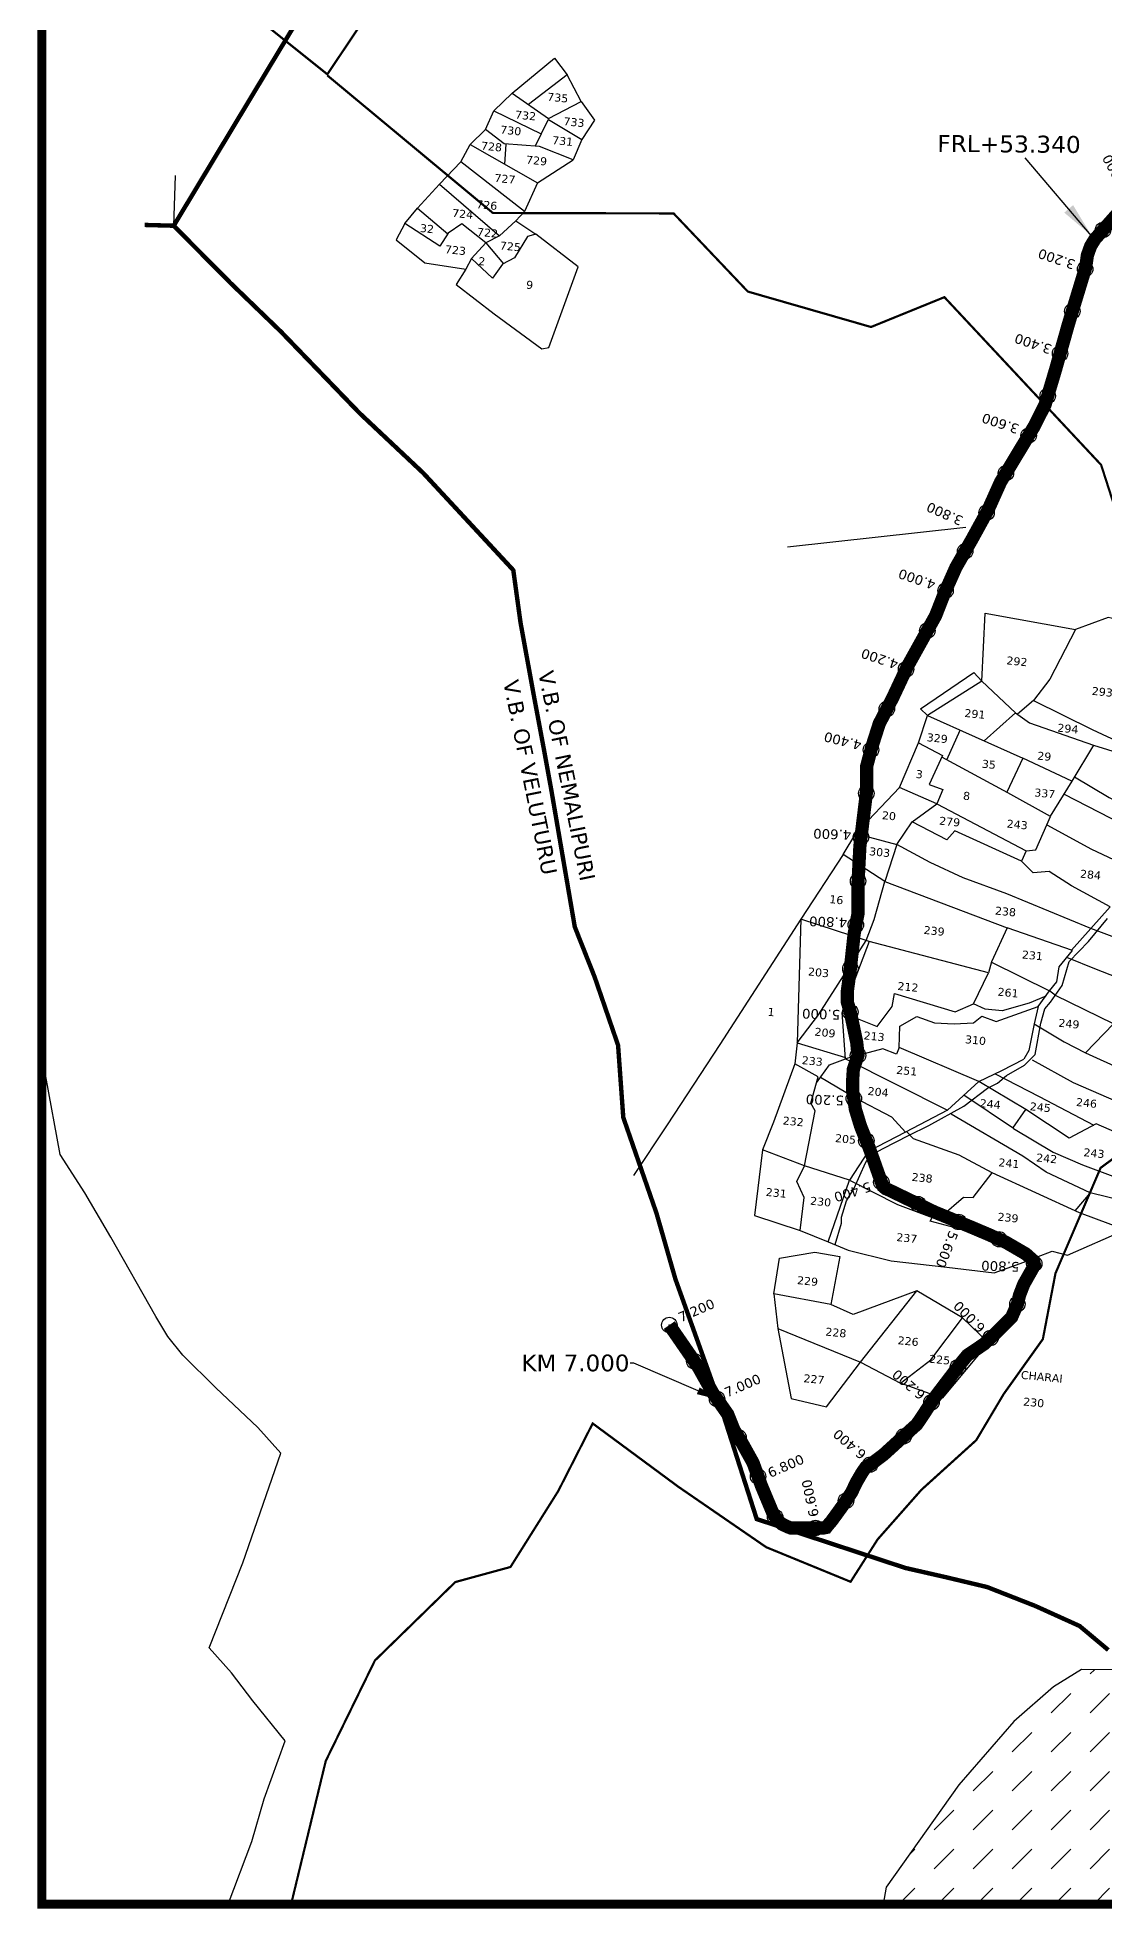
# Model space of a CAD drawing. Header units: inches. Extents: x 394917 to 400966, y 1849701 to 1856199.
# Drawn here: x 394917 to 397338, y 1849701 to 1853947 of the extents above; entities that cross this region are included whole.
import ezdxf
from ezdxf import colors
from ezdxf.entities.mleader import LeaderData, LeaderLine
from ezdxf.math import Vec2, Vec3

# ---------------------------------------------------------------- set-up
doc = ezdxf.new("R2010")
doc.units = ezdxf.units.IN
doc.header["$MEASUREMENT"] = 0
doc.header["$PDMODE"] = 32
doc.header["$PDSIZE"] = 35
for name, color, linetype in [('BND', 6, 'Continuous'), ('FRL', 3, 'Continuous'), ('NALA', 4, 'Continuous'), ('points', 161, 'Continuous'), ('ROAD', 1, 'Continuous'), ('ROADS', 50, 'Continuous'), ('SY.AREA', 7, 'Continuous'), ('TEXT', 7, 'Continuous')]:
    doc.layers.add(name, color=color, linetype=linetype)
doc.styles.get("Standard").update_dxf_attribs({"font": 'verdana.ttf'})
doc.dimstyles.get("Standard").update_dxf_attribs({"dimtxt": 0.18, "dimasz": 0.18, "dimexe": 0.18, "dimexo": 0.0625, "dimgap": 0.09, "dimtad": 0, "dimtih": 1, "dimtoh": 1, "dimdec": 4, "dimzin": 0, "dimdsep": 46, "dimtxsty": 'Standard', "dimcen": 0.09, "dimadec": 0, "dimazin": 0, "dimtfac": 1, "dimtdec": 4, "dimtofl": 0, "dimtmove": 0, "dimatfit": 3, "dimfxl": 1, "dimtolj": 1, "dimtzin": 0, "dimarcsym": 0})

msp = doc.modelspace()

# ---------------------------------------------------------------- hatches: boundary and pattern name
h = msp.add_hatch()
h.set_pattern_fill('DASH', color=4, scale=500, angle=45)
h.paths.add_polyline_path([(399648.9, 1855290.3), (399544.8, 1855157.5), (399418.3, 1854904.9), (399398, 1854857.5), (399382.2, 1854794.4), (399368.4, 1854709), (400037, 1854513.4), (400051.7, 1854553.4), (400103.9, 1854675.2), (400167.8, 1854785.3), (400295.4, 1854965), (400394.1, 1855092.5), (400486.9, 1855202.6), (400574, 1855289.6), (400655.2, 1855393.9), (400707.5, 1855480.9), (400788.7, 1855591), (400829.3, 1855695.3), (400800.3, 1855747.5), (400655.2, 1855834.5), (400626.2, 1855863.4), (400475.3, 1855921.4), (400262, 1855954.7), (400123.2, 1855775.6), (400036.4, 1855706.3), (399938.1, 1855579.2), (399782, 1855423.2)])
h.paths.add_polyline_path([(399922.5, 1854201.1), (400019.3, 1854464.9), (399360.2, 1854657.8), (399359.5, 1854653.6), (399370.8, 1854628.7), (399393.4, 1854592.6), (399431.8, 1854561), (399461.2, 1854524.9), (399486.1, 1854491), (399510.9, 1854439.1), (399508.6, 1854333.1), (399513.2, 1854247.3), (399517.7, 1854195.4), (399517.7, 1854129.9), (399495.1, 1854035.1), (399461.5, 1853962.7), (399426.1, 1853898.7), (399756.9, 1853764.7), (399759.3, 1853772.8), (399801.7, 1853877.8), (399834.9, 1853953.3)])
h.paths.add_polyline_path([(399756.9, 1853764.7), (399426.1, 1853898.7), (399343.9, 1853750), (399263.5, 1853571.4), (399239.7, 1853370.5), (399220.4, 1853181.5), (399229.4, 1853051.9), (399268, 1852935.8), (399303.8, 1852807.7), (399323.1, 1852715.6), (399355.9, 1852663.3), (399408, 1852504), (399435.5, 1852295.4), (399444.3, 1852095.2), (399425.1, 1851906.9), (399354.7, 1851736.8), (399314.8, 1851679.3), (399208.3, 1851550.6), (399103.4, 1851439.9), (398851.1, 1851234.4), (398759, 1851183.3), (398642, 1851136.6), (398430, 1851062.1), (398310.6, 1851006.6), (398217.3, 1850949.8), (398099.3, 1850866.9), (397882, 1850781.9), (397832.4, 1850725.1), (397804.7, 1850668.3), (397772.7, 1850586.8), (397755.2, 1850512.6), (397725.6, 1850420.7), (397686.4, 1850352.5), (397660.9, 1850321.3), (397741.8, 1850325.6), (397910.4, 1850344.2), (397995.9, 1850366.3), (398046, 1850387.1), (398124.4, 1850467), (398253.1, 1850527), (398453.4, 1850613.8), (398605.1, 1850696.7), (398776.7, 1850770.7), (398912.1, 1850837.5), (399129.8, 1850947), (399345.5, 1851093.7), (399447, 1851144.3), (399656.3, 1851546), (399796.8, 1851759.2), (399813.2, 1851864.9), (399835.8, 1852149.9), (399859.2, 1852292.8), (399859.2, 1852365.6), (399847.5, 1852406.5), (399803.7, 1852514.3), (399735, 1852682), (399669.1, 1852885.3), (399610.5, 1853028.4), (399606.8, 1853088.8), (399610.5, 1853132.7), (399625.1, 1853189.3), (399657.4, 1853422.3)])
h.paths.add_polyline_path([(397621.1, 1850272.7), (397440.6, 1850242.4), (397285.9, 1850243.2), (397222.7, 1850203.9), (397132.9, 1850125.4), (397007.8, 1849982.1), (396842.7, 1849749.6), (396835.8, 1849711), (397345.4, 1849711), (397493.6, 1849874.6), (397666.7, 1850001.3), (397769.7, 1850075.5), (397872.7, 1850221.3), (397978.5, 1850318.4), (398046, 1850387.1), (397995.9, 1850366.3), (397910.4, 1850344.2), (397741.8, 1850325.6), (397660.9, 1850321.3)])
h.paths.add_polyline_path([(399238, 1854525.8), (400117.9, 1854301.2), (400148.3, 1854420.7), (399268.5, 1854645.2)], flags=9)
h.paths.add_polyline_path([(399714.4, 1851885.1), (399593.7, 1852816.5), (399470.4, 1852800.5), (399591.1, 1851869.1)], flags=24)

# ---------------------------------------------------------------- linework, layer by layer
at = {"const_width": 20}
msp.add_lwpolyline([(394927.2, 1856188.7), (400955.8, 1856188.7), (400955.8, 1849711), (394927.2, 1849711)], close=True, dxfattribs=at)
at = {"color": 190}
msp.add_lwpolyline([(397024, 1852835), (396619.3, 1852789.8)], dxfattribs=at)
at = {"color": 4}
msp.add_lwpolyline([(397440.6, 1850242.4), (397285.9, 1850243.2), (397222.7, 1850203.9), (397132.9, 1850125.4), (397007.8, 1849982.1), (396842.7, 1849749.6), (396835.8, 1849711)], dxfattribs=at)
at = {"layer": 'BND', "lineweight": 30, "const_width": 10}
for points in [[(396121.1, 1855001.6), (395438.7, 1853871.9), (395226.5, 1853519.5), (395160.3, 1853521.3)], [(395226.5, 1853519.5), (395226.5, 1853519.5), (395356.1, 1853388.8), (395470.4, 1853278.4), (395648.1, 1853094.3), (395792.6, 1852958.3), (395996.9, 1852738), (396013.3, 1852618.8), (396045, 1852445.2), (396065.5, 1852335.9), (396082.9, 1852240.5), (396136.4, 1851928.5), (396181.3, 1851815.2), (396234.6, 1851660), (396246.4, 1851496.2), (396321.9, 1851278.4), (396364.6, 1851129.6), (396460.5, 1850861.6), (396549.2, 1850584.8), (396886.7, 1850473.8), (396979.2, 1850452.7), (397071.8, 1850430.6), (397181.1, 1850387.7)], [(397181.1, 1850387.7), (397281.7, 1850342.2), (397346.8, 1850287.7)]]:
    msp.add_lwpolyline(points, dxfattribs=at)
at = {"layer": 'BND'}
msp.add_lwpolyline([(395226.5, 1853519.5), (395230.4, 1853633.6)], dxfattribs=at)
at = {"layer": 'BND', "lineweight": 30}
msp.add_lwpolyline([(395226.5, 1853519.5), (395226.5, 1853519.5)], dxfattribs=at)
at = {"layer": 'FRL', "color": 84, "const_width": 30}
msp.add_lwpolyline([(396350.9, 1851025.1), (396416, 1850930.8), (396449.6, 1850870.9), (396483.2, 1850823), (396497.6, 1850787), (396516.8, 1850755.9), (396540.8, 1850712.7), (396560, 1850660), (396586.2, 1850597.4), (396591.5, 1850588.7), (396598.5, 1850580.5), (396605.6, 1850574), (396618.5, 1850567.6), (396626.1, 1850564.7), (396638.4, 1850564.7), (396650.1, 1850564.7), (396665.9, 1850564.7), (396677, 1850564.7), (396684.7, 1850564.7), (396694.6, 1850564.7), (396701.1, 1850564.7), (396706.9, 1850565.8), (396711, 1850571.1), (396718.6, 1850579.9), (396728, 1850592.7), (396745, 1850616.2), (396764.2, 1850644.9), (396770.9, 1850659.1), (396776.8, 1850670.8), (396788.5, 1850690.8), (396796.8, 1850702.5), (396810.2, 1850710.8), (396836.9, 1850730.9), (396904.5, 1850792.6), (396911.8, 1850798.9), (396920.2, 1850810.9), (396951, 1850857.9), (397013.9, 1850940.4), (397027.1, 1850956.4), (397065, 1850982), (397092.4, 1851007.5), (397127.4, 1851042.5), (397140.7, 1851073.1), (397145.5, 1851093), (397154.9, 1851117.5), (397179.5, 1851161), (397177.6, 1851170.5), (397159.7, 1851186.5), (397114.2, 1851213), (397076.4, 1851230), (397038.5, 1851246.1), (396952.2, 1851281.7), (396848.6, 1851331.8), (396842.2, 1851334.4), (396835.8, 1851339.8), (396831.6, 1851350.4), (396804.4, 1851427.1), (396784.7, 1851476.5), (396773, 1851514.8), (396766.9, 1851556.1), (396766.9, 1851581.9), (396768.4, 1851605.4), (396779, 1851637.2), (396776, 1851666.8), (396761.3, 1851736.2), (396754.7, 1851758.1), (396754.7, 1851782.3), (396761.3, 1851830.7), (396770.1, 1851912), (396778.9, 1851958.1), (396778.9, 1852026.2), (396783.3, 1852111.9), (396798.7, 1852238.2), (396798.7, 1852293.1), (396809.7, 1852334.9), (396827.3, 1852389.8), (396858.1, 1852449.2), (396891.1, 1852519.5), (396955, 1852634.5), (396974.8, 1852685.1), (397001.2, 1852744.4), (397036.4, 1852805.9), (397073.8, 1852874.1), (397102.4, 1852937.8), (397178.7, 1853064.4), (397203.7, 1853114.2), (397227.1, 1853192.7), (397243, 1853249), (397256.5, 1853296.7), (397295.7, 1853425.6), (397299.4, 1853452.5), (397306.8, 1853473.3), (397316.6, 1853489.2), (397464, 1853655)], dxfattribs=at)
at = {"layer": 'FRL', "color": 82}
msp.add_lwpolyline([(397464, 1853655), (397316.6, 1853489.2), (397306.8, 1853473.3), (397299.4, 1853452.5), (397295.7, 1853425.6), (397256.5, 1853296.7), (397243, 1853249), (397227.1, 1853192.7), (397203.7, 1853114.2), (397178.7, 1853064.4), (397102.4, 1852937.8), (397073.8, 1852874.1), (397036.4, 1852805.9), (397001.2, 1852744.4), (396974.8, 1852685.1), (396955, 1852634.5), (396891.1, 1852519.5), (396858.1, 1852449.2), (396827.3, 1852389.8), (396809.7, 1852334.9), (396798.7, 1852293.1), (396798.7, 1852238.2), (396783.3, 1852111.9), (396778.9, 1852026.2), (396778.9, 1851958.1), (396770.1, 1851912), (396761.3, 1851830.7), (396754.7, 1851782.3), (396754.7, 1851758.1), (396761.3, 1851736.2), (396776, 1851666.8), (396779, 1851637.2), (396768.4, 1851605.4), (396766.9, 1851581.9), (396766.9, 1851556.1), (396773, 1851514.8), (396784.7, 1851476.5), (396804.4, 1851427.1), (396831.6, 1851350.4), (396835.8, 1851339.8), (396842.2, 1851334.4), (396848.6, 1851331.8), (396952.2, 1851281.7), (397038.5, 1851246.1), (397076.4, 1851230), (397114.2, 1851213), (397159.7, 1851186.5), (397177.6, 1851170.5), (397179.5, 1851161), (397154.9, 1851117.5), (397145.5, 1851093), (397140.7, 1851073.1), (397127.4, 1851042.5), (397092.4, 1851007.5), (397065, 1850982), (397027.1, 1850956.4), (397013.9, 1850940.4), (396951, 1850857.9), (396920.2, 1850810.9), (396911.8, 1850798.9), (396904.5, 1850792.6), (396836.9, 1850730.9), (396810.2, 1850710.8), (396796.8, 1850702.5), (396788.5, 1850690.8), (396776.8, 1850670.8), (396770.9, 1850659.1), (396764.2, 1850644.9), (396745, 1850616.2), (396728, 1850592.7), (396718.6, 1850579.9), (396711, 1850571.1), (396706.9, 1850565.8), (396701.1, 1850564.7), (396694.6, 1850564.7), (396684.7, 1850564.7), (396677, 1850564.7), (396665.9, 1850564.7), (396650.1, 1850564.7), (396638.4, 1850564.7), (396626.1, 1850564.7), (396618.5, 1850567.6), (396605.6, 1850574), (396598.5, 1850580.5), (396591.5, 1850588.7), (396586.2, 1850597.4), (396560, 1850660), (396540.8, 1850712.7), (396516.8, 1850755.9), (396497.6, 1850787), (396483.2, 1850823), (396449.6, 1850870.9), (396416, 1850930.8), (396350.8, 1851025.3)], dxfattribs=at)
at = {"layer": 'NALA'}
msp.add_lwpolyline([(396726.8, 1851207.5), (396741.3, 1851256.5), (396741.6, 1851269.5), (396752.6, 1851307.1), (396770, 1851335.7), (396796, 1851393.2), (396805.4, 1851409), (396836.3, 1851425.3), (396893.7, 1851455.5), (396939.8, 1851478.1), (397019.4, 1851522), (397073, 1851562.2), (397095.8, 1851573.9), (397115.8, 1851591.3), (397156.8, 1851614.9), (397180.7, 1851639.2), (397193.9, 1851710), (397202.8, 1851742.6), (397215.8, 1851757.5), (397242.1, 1851795.5), (397257.9, 1851849.8), (397302.1, 1851895.6), (397345.4, 1851947.8)], dxfattribs=at)
at = {"layer": 'points'}
for p in [(397334.8, 1853509.7), (397294.4, 1853421.1), (397265.2, 1853325.4), (397237.4, 1853229.4), (397209.4, 1853133.4), (397166.2, 1853043.6), (397114.6, 1852958), (397070.7, 1852868.3), (397022.1, 1852780.9), (396977.7, 1852691.4), (396936.2, 1852600.6), (396888.1, 1852513), (396844.5, 1852423), (396808.5, 1852330.1), (396797.9, 1852231.4), (396785.8, 1852132.1), (396779.2, 1852032.4), (396774.1, 1851932.9), (396761.7, 1851833.7), (396761.5, 1851735.2), (396778.9, 1851636.8), (396769.4, 1851538.8), (396797.9, 1851443.3), (396832, 1851349.3), (396915.6, 1851299.3), (397007.1, 1851259), (397099.1, 1851219.8), (397178.9, 1851163.9), (397140.6, 1851072.8), (396350.9, 1851025.1), (397079.6, 1850995.6), (396407.7, 1850942.8), (397005.7, 1850929.6), (396459.2, 1850857.2), (396945.6, 1850849.7), (396507.8, 1850770.5), (396882.9, 1850772.8), (396552.3, 1850681.2), (396806.5, 1850708.5), (396751.8, 1850626.4), (396591.1, 1850589.3), (396682.5, 1850564.7)]:
    msp.add_point(p, dxfattribs=at)
at = {"layer": 'ROAD'}
msp.add_lwpolyline([(395349.6, 1849711), (395403.3, 1849853.1), (395431.8, 1849950.3), (395479.6, 1850081.5), (395406, 1850172.1), (395357.6, 1850235.8), (395307.2, 1850292.6), (395383.1, 1850485.8), (395469.7, 1850734.1), (395417.3, 1850792.7), (395321.8, 1850882.4), (395246.8, 1850956.8), (395213, 1850999.1), (395186.2, 1851044.3), (395083.4, 1851224.1), (395025.1, 1851325.1), (394969.1, 1851411.8), (394936, 1851588.9), (394927.2, 1851641)], dxfattribs=at)
at = {"layer": 'ROADS', "color": 40, "const_width": 5}
for points in [[(395712.9, 1854069.1), (395575, 1853863.1), (395293.6, 1854088.1)], [(395574.9, 1853860.7), (395950.6, 1853548.4), (396360.6, 1853547.4), (396529, 1853370.1), (396808.5, 1853289.7), (396975, 1853357.4), (397330.6, 1852976.8), (397432.4, 1852660.4)], [(397483.5, 1851495.4), (397329.4, 1851381.7), (397227, 1851142.4), (397198.4, 1850993.2), (397109.5, 1850868.5), (397047.3, 1850763.9), (396922.8, 1850651.2), (396823.5, 1850538.7), (396762.2, 1850442.5), (396570.7, 1850521), (396370.7, 1850658.6), (396177, 1850801.8), (396098.8, 1850648.3), (395990.5, 1850476.1), (395865.3, 1850441.9), (395682.9, 1850263.9), (395571.4, 1850036), (395492.8, 1849711)]]:
    msp.add_lwpolyline(points, dxfattribs=at)
at = {"layer": 'SY.AREA'}
for points in [[(395994.5, 1853820.4), (396090, 1853899.7), (396119.4, 1853862)], [(396150.6, 1853801.7), (396119.4, 1853862), (396031.3, 1853794.8)], [(395952.9, 1853779.9), (395994.5, 1853820.4), (396077.1, 1853762.9), (396150.6, 1853801.7), (396181.3, 1853759.4), (396152.1, 1853714.8)], [(395934.1, 1853737.9), (395952.9, 1853779.9), (396060.2, 1853728.3), (396076.8, 1853760.4), (396152.1, 1853714.8), (396132.5, 1853669)], [(396051.5, 1853616.9), (396132.5, 1853669), (396056.2, 1853699.5), (395976.4, 1853705.1), (395934.1, 1853737.9), (395899.3, 1853703.7)], [(396060.2, 1853728.3), (396046.2, 1853700.2)], [(395878, 1853664.2), (395899.3, 1853703.7), (396051.5, 1853616.9), (396022.6, 1853551.6)], [(395979.8, 1853704.9), (395977.3, 1853659.2)], [(396002.5, 1853530.5), (396022.6, 1853551.6), (395878, 1853664.2), (395829.8, 1853613.7)], [(395779.5, 1853559.1), (395829.8, 1853613.7), (395965.5, 1853496.5), (395934.7, 1853480.5), (395974.4, 1853433.3)], [(395750.8, 1853524.4), (395779.5, 1853559.1), (395848.2, 1853501.2)], [(395902, 1853445), (395934.7, 1853480.5), (395880, 1853524), (395849.2, 1853502.9), (395830, 1853472.8), (395750.8, 1853524.4), (395731.4, 1853487.3)], [(395731.4, 1853487.3), (395796.5, 1853435.4), (395889.5, 1853421.2), (395867.5, 1853385.8), (395953.7, 1853319.5), (396061.7, 1853240.4), (396077.7, 1853243.3), (396143.9, 1853426), (396047.9, 1853500.5), (396029.4, 1853495.3), (395999.3, 1853446.6), (395972.7, 1853432.4), (395949.9, 1853400.4), (395902, 1853445), (395889.5, 1853421.2)], [(395965.5, 1853496.5), (396002.5, 1853530.5), (396047.9, 1853500.5)], [(397059.9, 1852486), (397067.3, 1852640.5), (397272.2, 1852603.1), (397214.4, 1852490.3), (397176.8, 1852442.1), (397141.1, 1852410.9)], [(397176.8, 1852442.1), (397310.6, 1852376.2), (397431.7, 1852319.7), (397507.3, 1852314), (397530.3, 1852372.3), (397489.8, 1852453.3), (397451.1, 1852535.4), (397465.3, 1852565.2), (397408, 1852616.6), (397346.2, 1852630.5), (397272.2, 1852603.1)], [(397313.1, 1852340.9), (397440.4, 1852301.6), (397507.3, 1852314), (397612.9, 1852269.1), (397725.6, 1852209.6), (397762.8, 1852182.6), (397794, 1852200.3), (397748.2, 1852218.6), (397677.2, 1852262.7), (397570.4, 1852312.2), (397563.5, 1852401), (397514.1, 1852462.1), (397485.5, 1852531.1), (397485, 1852561.4), (397465.3, 1852565.2)], [(396936.3, 1852408.2), (396920.5, 1852423.6), (397041.9, 1852505.9), (397059.9, 1852486), (396936.3, 1852408.2)], [(397059.9, 1852486), (397136, 1852414.5), (397064.9, 1852350.9)], [(396916.3, 1852345.9), (396936.3, 1852408.2), (397152.7, 1852311.7), (397116.6, 1852233.9)], [(397136, 1852414.5), (397168.3, 1852391.5), (397313.1, 1852340.9), (397264.4, 1852259.2), (397152.7, 1852311.7)], [(396980.4, 1852307.9), (397010.9, 1852374.9)], [(396873.4, 1852244.6), (396916.3, 1852345.9), (396970.6, 1852317.2), (396940.8, 1852251.8), (396971.6, 1852240.1), (396958.1, 1852207.8), (397160.6, 1852101.4), (397149.6, 1852077.4), (396998.8, 1852146.7), (396980.3, 1852126), (396902.2, 1852167)], [(397160.6, 1852101.4), (397182.4, 1852103.6), (397215.8, 1852179), (397118.9, 1852232.6), (396969.1, 1852314)], [(397270.3, 1852269.2), (397348.8, 1852222.3), (397461, 1852168.4), (397565.9, 1852132.2), (397704.1, 1852087.3), (397672.7, 1852052.7)], [(397263.5, 1851875.8), (397306.9, 1851924.6), (397116.3, 1852003.3), (397017.8, 1852039.8), (396942.4, 1852074.9), (396866.8, 1852115.4), (396902.2, 1852167), (396958.1, 1852207.8), (396873.4, 1852244.6), (396774, 1852140.1)], [(397207.3, 1852159.9), (397308.6, 1852104.7), (397435.8, 1852044.8), (397508.4, 1852013), (397582.1, 1851983.1), (397625.5, 1852008.7), (397672.7, 1852052.7), (397570.5, 1852090), (397465.2, 1852122.4), (397380.1, 1852161.2), (397246.1, 1852229.8)], [(397264.4, 1852259.2), (397214.8, 1852179.5)], [(396745.1, 1852092.4), (396774, 1852140.1), (396866.8, 1852115.4), (396839.5, 1852031.2), (397117.4, 1851926.5), (397082.2, 1851848.9), (397075.4, 1851824.3)], [(396640.8, 1851665.5), (396689.5, 1851729.1), (396797.3, 1851897.4), (396815.4, 1851945), (396839.5, 1852031.2), (396745.1, 1852092.4), (396649.3, 1851945.7), (396465.3, 1851661.7), (396346.1, 1851479.7), (396269.8, 1851364.1)], [(397825.1, 1851924.6), (397791.9, 1851959.6), (397769.9, 1851947.5), (397739.4, 1851960.3), (397564.1, 1851836.9), (397448.6, 1851871.9), (397306.9, 1851924.6), (397351.2, 1851974.3), (397263.6, 1852021.9), (397212.7, 1852054.4), (397176.7, 1852051.5), (397149.6, 1852077.4)], [(396804.5, 1851895), (396649.3, 1851945.7), (396640.8, 1851665.5), (396636, 1851617.9)], [(396982.3, 1851513), (397053, 1851577.9), (396872.7, 1851654.5), (396866.1, 1851639.5), (396835.3, 1851652.1), (396750.5, 1851629.1), (396743, 1851734.6), (396822.1, 1851702.7), (396856.8, 1851747.7), (396862.1, 1851777), (396999.2, 1851735.8), (397040.8, 1851754.2), (397075.4, 1851824.3), (396804.5, 1851895), (396743, 1851734.6)], [(397082.1, 1851848.5), (397213.4, 1851783.3), (397230.1, 1851804.1), (397235.2, 1851838.2), (397265.6, 1851875), (397117.4, 1851926.5)], [(397457.6, 1851778), (397320.1, 1851832.2), (397252.7, 1851859.3)], [(397204.8, 1851771.4), (397167.2, 1851755.4), (397105.8, 1851738.4), (397067.7, 1851742.1), (397040.8, 1851754.2)], [(397178.6, 1851708.2), (397247, 1851667.8), (397295.5, 1851643), (397358.7, 1851708.9), (397227.1, 1851772.6), (397213.4, 1851783.3)], [(397187.8, 1851748), (397213.4, 1851783.3)], [(396872.7, 1851654.5), (396874, 1851703.2), (396912.2, 1851724.9), (396952.8, 1851710.8), (396997.5, 1851708.2), (397040.9, 1851710.5), (397059.7, 1851726.3), (397092.1, 1851713.7), (397187.8, 1851748), (397178.6, 1851708.2), (397166.8, 1851648.4), (397155.3, 1851628.4)], [(396640.8, 1851665.5), (396750.3, 1851631.9)], [(397295.5, 1851643), (397377, 1851606), (397461.6, 1851575.8), (397536.2, 1851565)], [(396647.4, 1851239.3), (396711.5, 1851213.9), (396759.9, 1851353.6), (396657.5, 1851386.2), (396681.8, 1851511.4), (396672.3, 1851528.7), (396688.5, 1851588.5), (396636, 1851617.9), (396587.5, 1851485.2), (396562.3, 1851422.3)], [(396684.8, 1851574.6), (396714.5, 1851615.4), (396750.5, 1851629.1), (396982.3, 1851513), (396886.5, 1851462.7), (396856.1, 1851496.8), (396772.1, 1851540.5), (396693.9, 1851587.1)], [(397053, 1851577.9), (397105.6, 1851602.5), (397155.3, 1851628.4)], [(397090.3, 1851595.3), (397190, 1851543.6), (397314.2, 1851478.7)], [(397173.8, 1851626.6), (397267.2, 1851575.6), (397387.4, 1851523.5), (397519, 1851481.4), (397598.9, 1851452.1), (397574.7, 1851430.5), (397521.8, 1851404.2)], [(397131.7, 1851470.8), (397019.2, 1851546.8)], [(397129.9, 1851472), (397160.1, 1851513.8), (397053, 1851577.9)], [(397305.5, 1851324.8), (397205.6, 1851372.3), (397153.3, 1851408.5), (396990.3, 1851503.5)], [(397443.4, 1851330.5), (397521.8, 1851404.2), (397408, 1851443), (397319.6, 1851481.5), (397258, 1851449.3), (397160.1, 1851513.8)], [(396886.5, 1851462.7), (396801.7, 1851419.1), (396759.9, 1851353.6), (396868.7, 1851298.4), (396947.1, 1851269.1), (396969.2, 1851273), (397018.3, 1851314.9), (397039.9, 1851314.5), (397083.5, 1851370.7), (397008.7, 1851410.9), (396905, 1851447.9), (396888.9, 1851463.9)], [(397131.7, 1851470.8), (397221.4, 1851417.1), (397288.7, 1851388.4), (397444.4, 1851330.1), (397413.4, 1851298.3)], [(396544.3, 1851273.6), (396647.4, 1851239.3), (396656.5, 1851314.5), (396640.1, 1851350.7), (396657.5, 1851386.2), (396562.3, 1851422.3), (396544.3, 1851273.6)], [(397183.8, 1851178.8), (397219.5, 1851193), (397254, 1851183.9), (397384.9, 1851241.1), (397281.6, 1851279.8), (397083.5, 1851370.7)], [(397381.5, 1851242.4), (397472.1, 1851282.5), (397388.6, 1851305), (397305.5, 1851324.8), (397271.3, 1851284.5)], [(396711.5, 1851213.9), (396756.7, 1851195), (396854.3, 1851171.1), (396980.8, 1851156.1), (397088, 1851143.6), (397184.9, 1851178.2), (397090.4, 1851221.3), (396943, 1851261), (396947.1, 1851269.1)], [(396588.3, 1851095.8), (396600.6, 1851176.8), (396680.7, 1851190.5), (396737.8, 1851180.6), (396717.6, 1851071.9), (396588.3, 1851095.8), (396597.1, 1851017.1), (396784.3, 1850940.8), (396912.8, 1851102.9), (396768.1, 1851048.8), (396717.6, 1851071.9)], [(396597.1, 1851017.1), (396627.4, 1850858.5), (396707.7, 1850839.4), (396784.3, 1850940.8), (396875.7, 1850892.9), (396944.1, 1850945.9), (397015.8, 1851041.7), (396912.8, 1851102.9)], [(397015.8, 1851041.7), (397075.2, 1850984.9), (396970.2, 1850859.4), (396875.7, 1850892.9)]]:
    msp.add_lwpolyline(points, dxfattribs=at)

# ---------------------------------------------------------------- texts
at = {"layer": 'points', "color": 1}
for s, rotation, p in [('3.000', 118.5227, (397392.5, 1853608)), ('3.200', 161.4014, (397274, 1853440.5)), ('3.400', 161.4014, (397220.7, 1853248.2)), ('3.600', 161.4014, (397146.5, 1853067.4)), ('3.800', 156.0704, (397019.7, 1852858.2)), ('4.000', 161.4014, (396957, 1852713.9)), ('4.200', 161.4014, (396872.5, 1852533.3)), ('4.400', 166.0279, (396788.9, 1852350.6)), ('4.600', 178.052, (396764.1, 1852148.2)), ('4.800', 178.052, (396754.8, 1851949.2)), ('5.000', 178.052, (396738.8, 1851739.8)), ('5.200', 178.052, (396747.2, 1851545.3)), ('5.400', 197.4172, (396804.7, 1851350.3)), ('5.600', 248.3729, (396986.6, 1851240.9)), ('5.800', 178.052, (397145.3, 1851167.9)), ('7.200', 23.4453, (396377.1, 1851031.2)), ('6.000', 134.7979, (397069.7, 1851020.5)), ('7.000', 23.4453, (396481.9, 1850860.6)), ('6.200', 139.552, (396933.9, 1850870.2)), ('6.400', 139.552, (396799.9, 1850734.8)), ('6.800', 23.6211, (396580, 1850678.1)), ('6.600', 102.1435, (396690.3, 1850592.1))]:
    msp.add_text(s, height=22, rotation=rotation, dxfattribs=at).set_placement(p)
at = {"layer": 'TEXT'}
for s, height, p in [('735', 18.16, (396073.3, 1853803.4)), ('732', 18.16, (396000.3, 1853762.9)), ('733', 18.16, (396110.1, 1853747.8)), ('730', 18.16, (395966.7, 1853728.8)), ('731', 18.16, (396084.4, 1853705)), ('728', 18.16, (395923, 1853692.4)), ('729', 18.16, (396025.2, 1853660.6)), ('727', 18.16, (395953.5, 1853619.1)), ('724', 18.16, (395857.5, 1853539.6)), ('726', 18.16, (395912.3, 1853559.8)), ('32', 18.16, (395784.4, 1853505.4)), ('722', 18.16, (395914, 1853496.9)), ('723', 18.16, (395841.2, 1853457.4)), ('725', 18.16, (395965.7, 1853465.9)), ('2', 18.2, (395916.7, 1853430.5)), ('9', 18.2, (396025.2, 1853377.1)), ('292', 18.16, (397115.2, 1852524.4)), ('293', 18.16, (397308.8, 1852455.2)), ('291', 18.16, (397019.8, 1852405.1)), ('329', 18.16, (396934.3, 1852350)), ('294', 18.16, (397230.7, 1852371.7)), ('29', 18.16, (397185, 1852308.2)), ('3', 18.2, (396909.3, 1852266.7)), ('35', 18.16, (397059.3, 1852289.9)), ('8', 18.2, (397016.6, 1852217.4)), ('337', 18.16, (397178.3, 1852224.8)), ('20', 18.16, (396832.6, 1852173.2)), ('279', 18.16, (396962.5, 1852160.6)), ('243', 18.16, (397115.7, 1852154.1)), ('303', 18.16, (396803.6, 1852091.4)), ('284', 18.16, (397282, 1852040.4)), ('16', 18.16, (396713.3, 1851982.7)), ('238', 18.16, (397089.1, 1851956.7)), ('239', 18.16, (396927.2, 1851912.8)), ('231', 18.16, (397150.2, 1851857.1)), ('203', 18.16, (396664.9, 1851818.5)), ('212', 18.16, (396867.9, 1851785.6)), ('261', 18.16, (397095, 1851772.6)), ('1', 18.2, (396573.1, 1851727.1)), ('249', 18.16, (397233.1, 1851702.1)), ('209', 18.16, (396679.7, 1851681.9)), ('213', 18.16, (396791, 1851673.5)), ('310', 18.16, (397021.1, 1851664.8)), ('233', 18.16, (396650.7, 1851617.4)), ('251', 18.16, (396865.1, 1851595.3)), ('204', 18.16, (396800.1, 1851547.4)), ('244', 18.16, (397054.4, 1851519.9)), ('245', 18.16, (397168.1, 1851512.6)), ('246', 18.16, (397273, 1851522.3)), ('232', 18.16, (396607.5, 1851480.4)), ('205', 18.16, (396726.2, 1851440.5)), ('243', 18.16, (397289.9, 1851408.4)), ('241', 18.16, (397096.9, 1851385.5)), ('242', 18.16, (397182.6, 1851396.5)), ('231', 18.16, (396569, 1851318.3)), ('238', 18.16, (396900, 1851352.4)), ('230', 18.16, (396669.7, 1851298.3)), ('239', 18.16, (397094.9, 1851262.1)), ('237', 18.16, (396865.3, 1851215.8)), ('229', 18.16, (396640, 1851118.2)), ('228', 18.16, (396704.3, 1851001.3)), ('226', 18.16, (396868.3, 1850981.8)), ('225', 18.16, (396939.7, 1850939.8)), ('227', 18.16, (396654.7, 1850895.6)), ('CHARAI', 18.16, (397147.9, 1850903.3)), ('230', 18.16, (397153.2, 1850842.7))]:
    msp.add_text(s, height=height, rotation=354.3907, dxfattribs=at).set_placement(p)
at = {"layer": 'TEXT', "color": 5}
msp.add_text('FRL+53.340', height=38.49, rotation=359.5381, dxfattribs=at).set_placement((396958.7, 1853687.2))
at = {"layer": 'TEXT', "color": 6}
for s, p in [('V.B. OF VELUTURU', (395973.7, 1852485)), ('V.B. OF NEMALIPURI', (396053.2, 1852505.8))]:
    msp.add_text(s, height=35, rotation=281.4003, dxfattribs=at).set_placement(p)

# ---------------------------------------------------------------- leaders
at = {"color": 5}
msp.add_leader([(397308.8, 1853496.8), (397158.5, 1853673.7)], dimstyle='Standard', override={"dimasz": 80, "dimgap": 0.09, "dimtad": 0}, dxfattribs=at)
at = {"layer": 'TEXT', "color": 5}
ml = msp.add_multileader_mtext('Standard', dxfattribs=at)
ml.set_content('KM 7.000', color=5)
ml.set_leader_properties()
ml.build(insert=Vec2(0, 0))
ml.multileader.update_dxf_attribs({"arrow_head_size": 50})
ctx = ml.context
ctx.base_point, ctx.char_height, ctx.arrow_head_size, ctx.plane_origin = Vec3(396016.5, 1850938.7), 38, 50, Vec3(396204.2, 1850931.9)
ctx.text_align_type = 2
notes = []
notes.append((ctx, [(1, (1, 1, 0), (396270.4, 1850938.7), (-1, 0), 8, [(0, [(396462.4, 1850856.2)], 0, [])])]))
ctx.mtext.insert, ctx.mtext.alignment, ctx.mtext.flow_direction = Vec3(396260.4, 1850958.1), 3, 5
for ctx, leaders in notes:
    for number, flags, end, landing, length, lines in leaders:
        leader = LeaderData()
        leader.index, (leader.has_last_leader_line, leader.has_dogleg_vector, leader.attachment_direction) = number, flags
        leader.last_leader_point, leader.dogleg_vector, leader.dogleg_length = Vec3(end), Vec3(landing), length
        for number, points, colour, breaks in lines:
            line = LeaderLine()
            line.index, line.vertices, line.color, line.breaks = number, Vec3.list(points), colors.encode_raw_color(colour), breaks
            leader.lines.append(line)
        ctx.leaders.append(leader)

doc.saveas('drawing.dxf')
